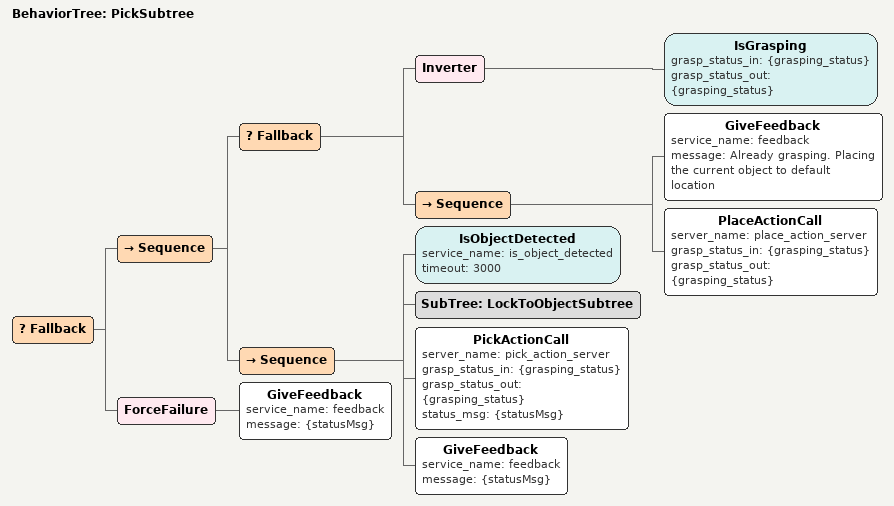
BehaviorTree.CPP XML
<root BTCPP_format="4">
    <BehaviorTree ID="PickSubtree">
        <Fallback>
            <Sequence>
                <Fallback>
                    <Inverter>
                        <IsGrasping grasp_status_in="{grasping_status}"
                                    grasp_status_out="{grasping_status}"/>
                    </Inverter>
                    <Sequence>
                        <GiveFeedback service_name="feedback"
                                        message="Already grasping. Placing the current object to default location"/>
                        <PlaceActionCall server_name = "place_action_server"
                                         grasp_status_in = "{grasping_status}"
                                         grasp_status_out= "{grasping_status}"/>
                    </Sequence>
                </Fallback>
                <Sequence>
                    <IsObjectDetected service_name="is_object_detected"
                                        timeout="3000"/>
                    <SubTree ID="LockToObjectSubtree"/>
                    <PickActionCall server_name = "pick_action_server"
                                    grasp_status_in = "{grasping_status}"
                                    grasp_status_out= "{grasping_status}"
                                    status_msg= "{statusMsg}"/>
                    <GiveFeedback service_name="feedback"
                                    message="{statusMsg}"/>
                </Sequence>
            </Sequence>
            <ForceFailure>
                <GiveFeedback service_name="feedback"
                                message="{statusMsg}"/>
            </ForceFailure>
        </Fallback>
    </BehaviorTree>
</root>
